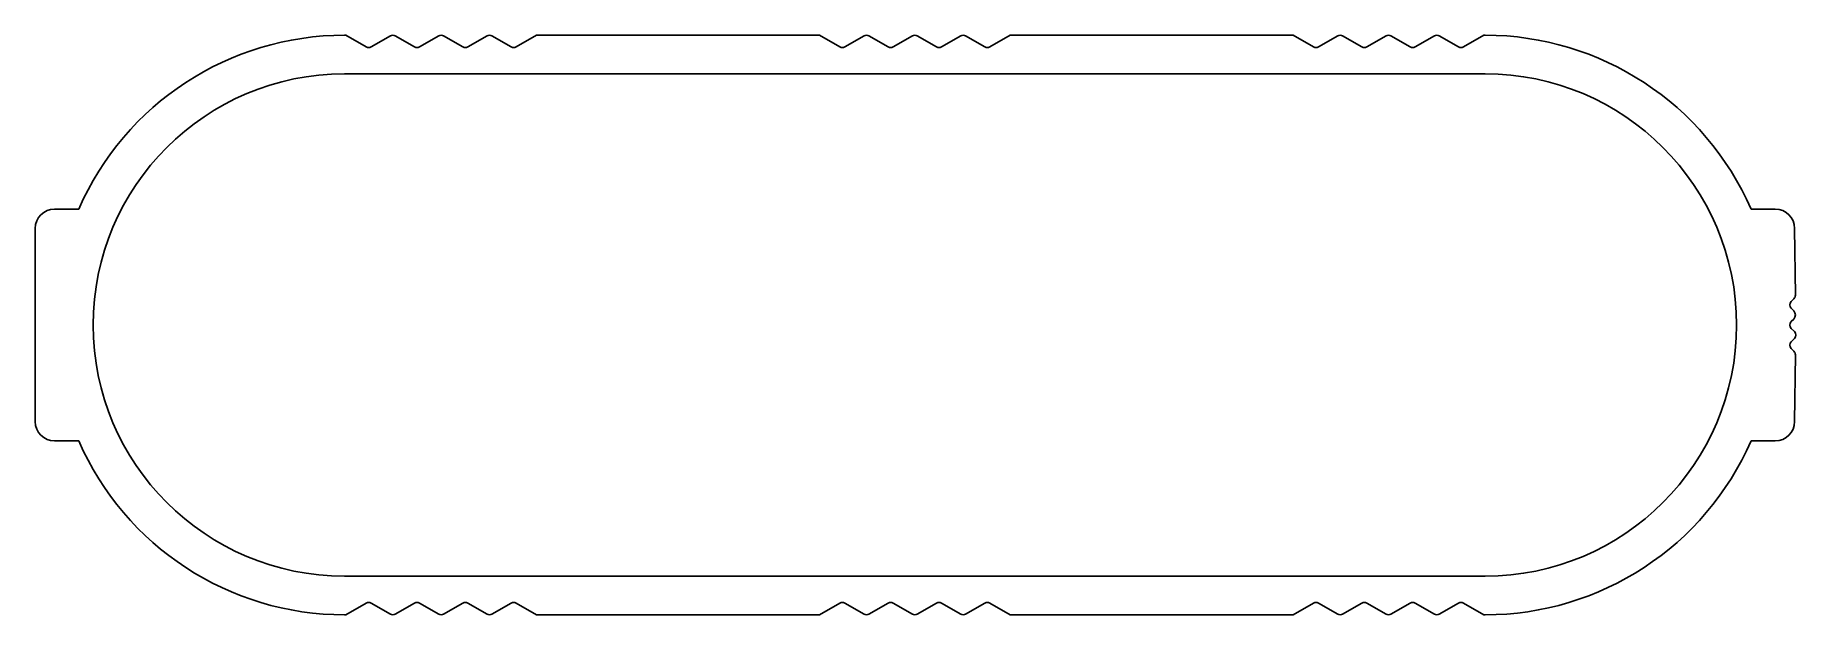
# Model space of a CAD drawing. Extents: x 3257.3 to 3348.3, y 1072.4 to 1102.4.
import ezdxf

# ---------------------------------------------------------------- set-up
doc = ezdxf.new("R2010")
doc.units = 0
doc.layers.get('0').update_dxf_attribs({"linetype": 'CONTINUOUS'})

msp = doc.modelspace()

# ---------------------------------------------------------------- linework, layer by layer
for p, q in [((3273.331, 1102.384), (3273.264, 1102.384)), ((3274.389, 1101.774), (3273.331, 1102.384)), ((3275.639, 1102.351), (3274.639, 1101.774)), ((3276.889, 1101.774), (3275.889, 1102.351)), ((3278.139, 1102.351), (3277.139, 1101.774)), ((3279.389, 1101.774), (3278.389, 1102.351)), ((3280.639, 1102.351), (3279.639, 1101.774)), ((3281.889, 1101.774), (3280.889, 1102.351)), ((3283.197, 1102.384), (3282.139, 1101.774)), ((3297.831, 1102.384), (3283.197, 1102.384)), ((3298.889, 1101.774), (3297.831, 1102.384)), ((3300.139, 1102.351), (3299.139, 1101.774)), ((3301.389, 1101.774), (3300.389, 1102.351)), ((3302.639, 1102.351), (3301.639, 1101.774)), ((3303.889, 1101.774), (3302.889, 1102.351)), ((3305.139, 1102.351), (3304.139, 1101.774)), ((3306.389, 1101.774), (3305.389, 1102.351)), ((3307.697, 1102.384), (3306.639, 1101.774)), ((3322.331, 1102.384), (3307.697, 1102.384)), ((3323.389, 1101.774), (3322.331, 1102.384)), ((3324.639, 1102.351), (3323.639, 1101.774)), ((3325.889, 1101.774), (3324.889, 1102.351)), ((3327.139, 1102.351), (3326.139, 1101.774)), ((3328.389, 1101.774), (3327.389, 1102.351)), ((3329.639, 1102.351), (3328.639, 1101.774)), ((3330.889, 1101.774), (3329.889, 1102.351)), ((3332.197, 1102.384), (3331.139, 1101.774)), ((3332.264, 1102.384), (3332.197, 1102.384)), ((3273.264, 1100.384), (3332.264, 1100.384)), ((3259.516, 1093.384), (3258.264, 1093.384)), ((3347.264, 1093.384), (3346.012, 1093.384)), ((3257.264, 1092.384), (3257.264, 1082.384)), ((3348.306, 1088.927), (3348.264, 1092.384)), ((3348.087, 1088.601), (3348.233, 1088.747)), ((3348.218, 1088.117), (3348.087, 1088.248)), ((3348.087, 1087.561), (3348.218, 1087.692)), ((3348.087, 1087.208), (3348.254, 1087.041)), ((3348.087, 1086.521), (3348.254, 1086.688)), ((3348.233, 1086.022), (3348.087, 1086.168)), ((3348.264, 1082.384), (3348.306, 1085.842)), ((3258.264, 1081.384), (3259.516, 1081.384)), ((3346.012, 1081.384), (3347.264, 1081.384)), ((3332.264, 1074.384), (3273.264, 1074.384)), ((3273.331, 1072.384), (3274.389, 1072.995)), ((3274.639, 1072.995), (3275.639, 1072.418)), ((3275.889, 1072.418), (3276.889, 1072.995)), ((3277.139, 1072.995), (3278.139, 1072.418)), ((3278.389, 1072.418), (3279.389, 1072.995)), ((3279.639, 1072.995), (3280.639, 1072.418)), ((3280.889, 1072.418), (3281.889, 1072.995)), ((3282.139, 1072.995), (3283.197, 1072.384)), ((3297.831, 1072.384), (3298.889, 1072.995)), ((3299.139, 1072.995), (3300.139, 1072.418)), ((3300.389, 1072.418), (3301.389, 1072.995)), ((3301.639, 1072.995), (3302.639, 1072.418)), ((3302.889, 1072.418), (3303.889, 1072.995)), ((3304.139, 1072.995), (3305.139, 1072.418)), ((3305.389, 1072.418), (3306.389, 1072.995)), ((3306.639, 1072.995), (3307.697, 1072.384)), ((3322.331, 1072.384), (3323.389, 1072.995)), ((3323.639, 1072.995), (3324.639, 1072.418)), ((3324.889, 1072.418), (3325.889, 1072.995)), ((3326.139, 1072.995), (3327.139, 1072.418)), ((3327.389, 1072.418), (3328.389, 1072.995)), ((3328.639, 1072.995), (3329.639, 1072.418)), ((3329.889, 1072.418), (3330.889, 1072.995)), ((3331.139, 1072.995), (3332.197, 1072.384)), ((3273.264, 1072.384), (3273.331, 1072.384)), ((3283.197, 1072.384), (3297.831, 1072.384)), ((3307.697, 1072.384), (3322.331, 1072.384)), ((3332.197, 1072.384), (3332.264, 1072.384))]:
    msp.add_line(p, q)
for centre, radius, start, end in [((3273.264, 1087.384), 15, 90, 156.42182), ((3275.764, 1102.134), 0.25, 60, 120), ((3278.264, 1102.134), 0.25, 60, 120), ((3280.764, 1102.134), 0.25, 60, 120), ((3300.264, 1102.134), 0.25, 60, 120), ((3302.764, 1102.134), 0.25, 60, 120), ((3305.264, 1102.134), 0.25, 60, 120), ((3324.764, 1102.134), 0.25, 60, 120), ((3327.264, 1102.134), 0.25, 60, 120), ((3329.764, 1102.134), 0.25, 60, 120), ((3332.264, 1087.384), 15, 23.57818, 90), ((3274.514, 1101.99), 0.25, 240, 300), ((3277.014, 1101.99), 0.25, 240, 300), ((3279.514, 1101.99), 0.25, 240, 300), ((3282.014, 1101.99), 0.25, 240, 300), ((3299.014, 1101.99), 0.25, 240, 300), ((3301.514, 1101.99), 0.25, 240, 300), ((3304.014, 1101.99), 0.25, 240, 300), ((3306.514, 1101.99), 0.25, 240, 300), ((3323.514, 1101.99), 0.25, 240, 300), ((3326.014, 1101.99), 0.25, 240, 300), ((3328.514, 1101.99), 0.25, 240, 300), ((3331.014, 1101.99), 0.25, 240, 300), ((3273.264, 1087.384), 13, 90, 270), ((3332.264, 1087.384), 13, 270, 90), ((3258.264, 1092.384), 1, 90, 180), ((3347.264, 1092.384), 1, 0, 90), ((3348.264, 1088.424), 0.25, 135, 225), ((3348.056, 1088.924), 0.25, 315, 0.69834), ((3348.264, 1087.384), 0.25, 135, 225), ((3348.006, 1087.904), 0.3, 315, 45), ((3348.264, 1086.344), 0.25, 135, 225), ((3348.077, 1086.864), 0.25, 315, 45), ((3348.056, 1085.845), 0.25, 359.30166, 45), ((3258.264, 1082.384), 1, 180, 270), ((3347.264, 1082.384), 1, 270, 0), ((3273.264, 1087.384), 15, 203.57818, 270), ((3332.264, 1087.384), 15, 270, 336.42182), ((3274.514, 1072.779), 0.25, 60, 120), ((3277.014, 1072.779), 0.25, 60, 120), ((3279.514, 1072.779), 0.25, 60, 120), ((3282.014, 1072.779), 0.25, 60, 120), ((3299.014, 1072.779), 0.25, 60, 120), ((3301.514, 1072.779), 0.25, 60, 120), ((3304.014, 1072.779), 0.25, 60, 120), ((3306.514, 1072.779), 0.25, 60, 120), ((3323.514, 1072.779), 0.25, 60, 120), ((3326.014, 1072.779), 0.25, 60, 120), ((3328.514, 1072.779), 0.25, 60, 120), ((3331.014, 1072.779), 0.25, 60, 120), ((3275.764, 1072.634), 0.25, 240, 300), ((3278.264, 1072.634), 0.25, 240, 300), ((3280.764, 1072.634), 0.25, 240, 300), ((3300.264, 1072.634), 0.25, 240, 300), ((3302.764, 1072.634), 0.25, 240, 300), ((3305.264, 1072.634), 0.25, 240, 300), ((3324.764, 1072.634), 0.25, 240, 300), ((3327.264, 1072.634), 0.25, 240, 300), ((3329.764, 1072.634), 0.25, 240, 300)]:
    msp.add_arc(centre, radius, start, end)

doc.saveas('drawing.dxf')
